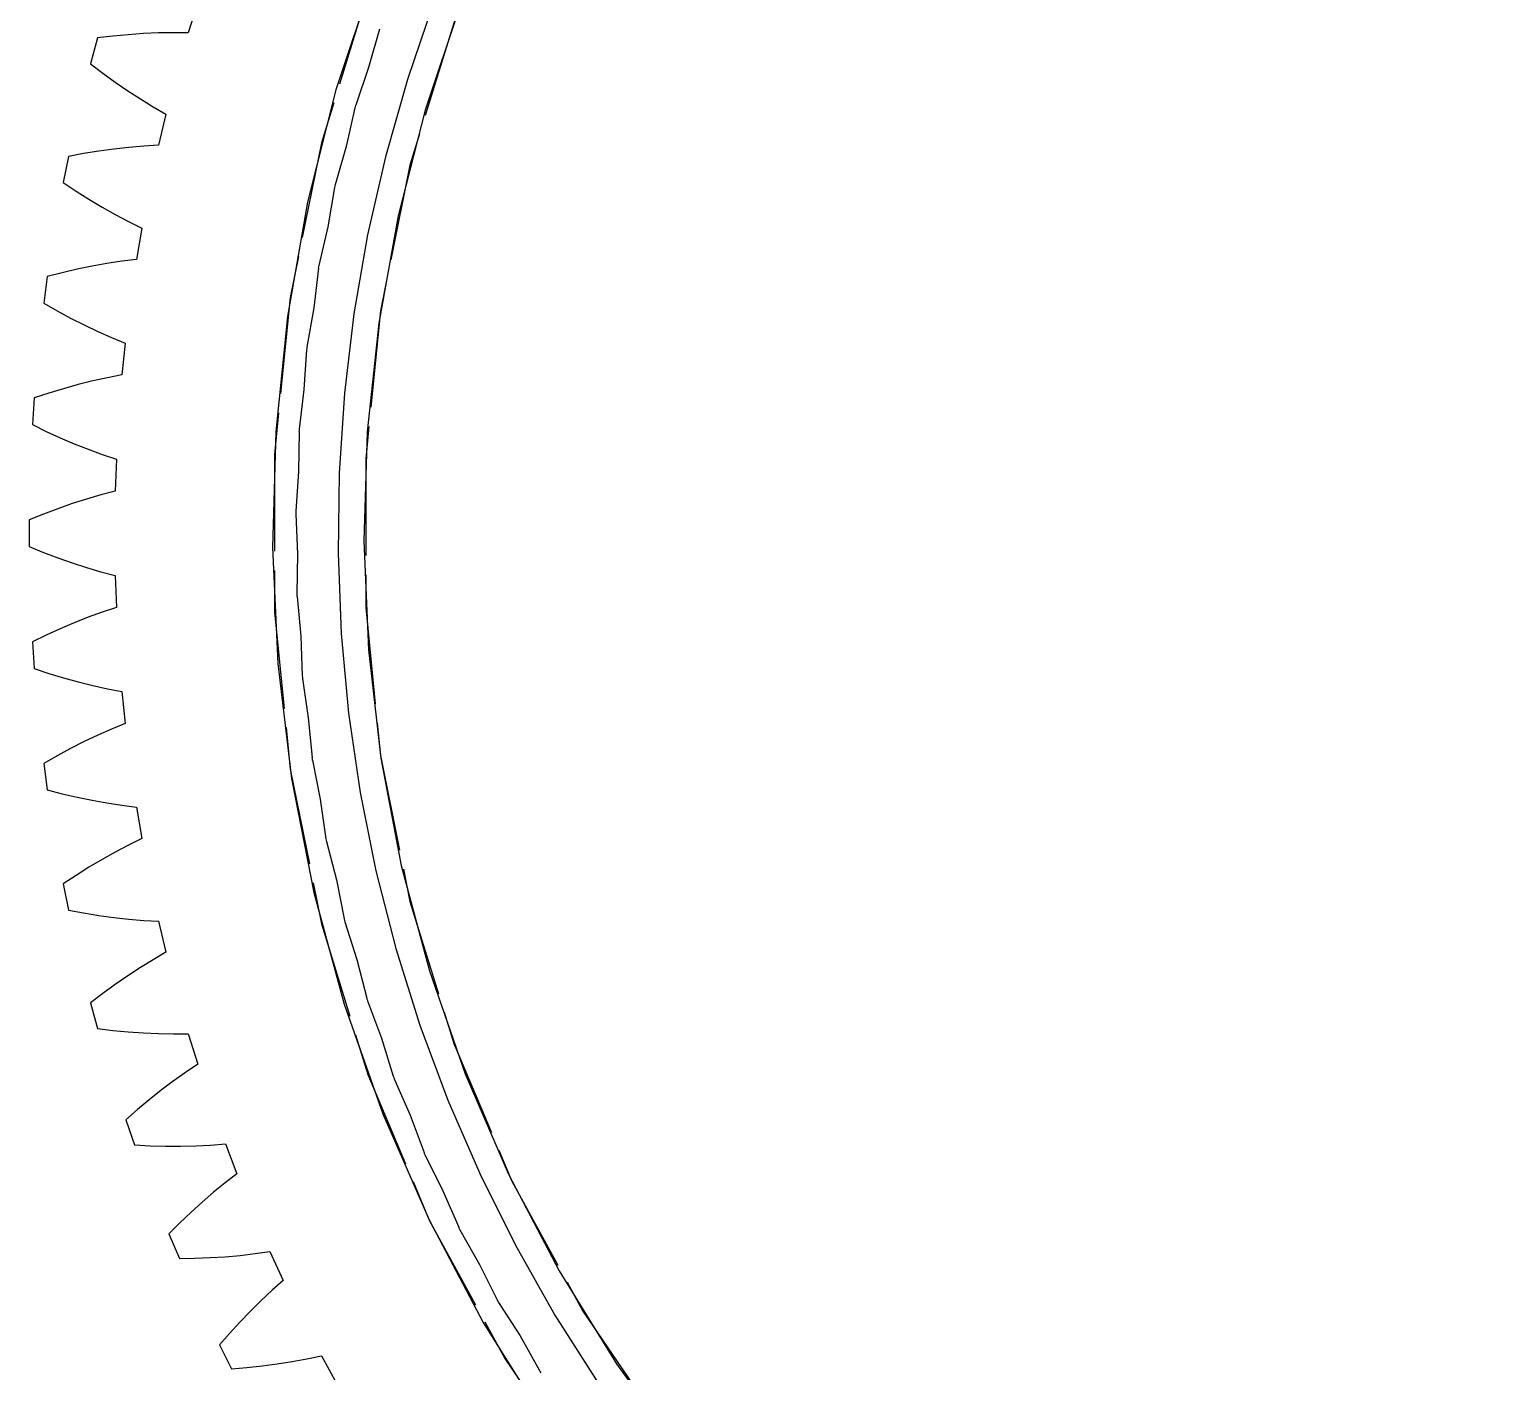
# Model space of a CAD drawing. Header units: millimetres. Extents: x -30 to 157, y -46 to 88.
# Drawn here: x -24 to -4.81, y -11.02 to 6.62 of the extents above; entities that cross this region are included whole.
import ezdxf

# ---------------------------------------------------------------- set-up
doc = ezdxf.new("R2010")
doc.units = ezdxf.units.MM
doc.linetypes.add('DASHED', pattern=[1.524, 1.27, -0.254])
doc.layers.add('HIDDEN', color=8, linetype='DASHED')
doc.layers.add('VISIBLE', color=7, linetype='CONTINUOUS')

msp = doc.modelspace()

# ---------------------------------------------------------------- linework, layer by layer
at = {"layer": 'HIDDEN'}
for points in [[(-4.6289, 20.28052), (-6.62518, 19.71885), (-8.55562, 18.96121), (-10.40103, 18.01512), (-12.14307, 16.88999), (-13.76443, 15.597), (-15.24899, 14.149), (-16.582, 12.56038), (-17.75021, 10.84693), (-18.74201, 9.02568), (-19.54755, 7.11473), (-20.15881, 5.13306), (-20.56973, 3.10039), (-20.77621, 1.0369), (-20.77621, -1.0369), (-20.56973, -3.10039), (-20.15881, -5.13306), (-19.54755, -7.11473), (-18.74201, -9.02568), (-17.75021, -10.84693), (-16.582, -12.56038)], [(-4.36187, 19.1106), (-6.243, 18.58134), (-8.06208, 17.8674), (-9.80103, 16.97589), (-11.44258, 15.91566), (-12.97041, 14.69726), (-14.36933, 13.33279), (-15.62544, 11.83581), (-16.72627, 10.22121), (-17.66085, 8.50502), (-18.41992, 6.7043), (-18.99592, 4.83696), (-19.38313, 2.92154), (-19.5777, 0.97708), (-19.5777, -0.97708), (-19.38313, -2.92154), (-18.99592, -4.83696), (-18.41992, -6.7043), (-17.66085, -8.50502), (-16.72627, -10.22121), (-15.62544, -11.83581)], [(-21.78487, 6.97748), (-21.90923, 6.57656)], [(-18.68916, 6.95792), (-19.03032, 5.9619)], [(-18.68916, 6.95792), (-19.03032, 5.9619)], [(-22.89861, 6.53365), (-23.10021, 6.51001)], [(-22.69812, 6.55256), (-22.89861, 6.53365)], [(-22.49882, 6.56656), (-22.69812, 6.55256)], [(-22.30081, 6.57543), (-22.49882, 6.56656)], [(-22.10424, 6.57888), (-22.30081, 6.57543)], [(-21.90923, 6.57656), (-22.10424, 6.57888)], [(-19.39634, 6.62434), (-19.53944, 6.1214)], [(-19.39634, 6.62434), (-19.53944, 6.1214)], [(-23.10021, 6.51001), (-23.19307, 6.17103)], [(-23.19307, 6.17103), (-23.03166, 6.04795)], [(-23.03166, 6.04795), (-22.86879, 5.9295)], [(-19.53944, 6.1214), (-19.70888, 5.62671)], [(-19.53944, 6.1214), (-19.70888, 5.62671)], [(-19.03032, 5.9619), (-19.31844, 4.94926)], [(-19.03032, 5.9619), (-19.31844, 4.94926)], [(-22.86879, 5.9295), (-22.70444, 5.81589)], [(-22.70444, 5.81589), (-22.5386, 5.70736)], [(-22.5386, 5.70736), (-22.37123, 5.60421)], [(-22.37123, 5.60421), (-22.20226, 5.50683)], [(-19.71891, 5.59146), (-19.83527, 5.08167)], [(-19.71891, 5.59146), (-19.83527, 5.08167)], [(-19.71483, 5.60935), (-19.72074, 5.59209)], [(-19.71483, 5.60935), (-19.72074, 5.59209)], [(-19.71891, 5.59146), (-19.72074, 5.59209)], [(-19.71891, 5.59146), (-19.72074, 5.59209)], [(-19.71077, 5.62714), (-19.71483, 5.60935)], [(-19.71077, 5.62714), (-19.71483, 5.60935)], [(-19.70888, 5.62671), (-19.71077, 5.62714)], [(-19.70888, 5.62671), (-19.71077, 5.62714)], [(-22.20226, 5.50683), (-22.29957, 5.09849)], [(-23.08509, 5.02186), (-23.28388, 4.9896)], [(-22.88717, 5.04914), (-23.08509, 5.02186)], [(-22.6902, 5.07121), (-22.88717, 5.04914)], [(-22.49429, 5.08779), (-22.6902, 5.07121)], [(-22.29957, 5.09849), (-22.49429, 5.08779)], [(-19.83527, 5.08167), (-19.97837, 4.57873)], [(-19.83527, 5.08167), (-19.97837, 4.57873)], [(-23.48345, 4.95255), (-23.55345, 4.60812)], [(-23.28388, 4.9896), (-23.48345, 4.95255)], [(-19.31844, 4.94926), (-19.55272, 3.92283)], [(-19.31844, 4.94926), (-19.55272, 3.92283)], [(-23.55345, 4.60812), (-23.38419, 4.4961)], [(-23.38419, 4.4961), (-23.21377, 4.3888)], [(-19.98652, 4.543), (-20.07581, 4.02777)], [(-19.98652, 4.543), (-20.07581, 4.02777)], [(-19.98339, 4.56108), (-19.98838, 4.54353)], [(-19.98339, 4.56108), (-19.98838, 4.54353)], [(-19.98652, 4.543), (-19.98838, 4.54353)], [(-19.98652, 4.543), (-19.98838, 4.54353)], [(-19.98027, 4.57906), (-19.98339, 4.56108)], [(-19.98027, 4.57906), (-19.98339, 4.56108)], [(-19.97837, 4.57873), (-19.98027, 4.57906)], [(-19.97837, 4.57873), (-19.98027, 4.57906)], [(-23.21377, 4.3888), (-23.0422, 4.28642)], [(-23.0422, 4.28642), (-22.86948, 4.1892)], [(-22.86948, 4.1892), (-22.69559, 4.09746)], [(-22.69559, 4.09746), (-22.5205, 4.01159)], [(-22.5205, 4.01159), (-22.59032, 3.59766)], [(-20.07581, 4.02777), (-20.19217, 3.51798)], [(-20.07581, 4.02777), (-20.19217, 3.51798)], [(-19.55272, 3.92283), (-19.7325, 2.88546)], [(-19.55272, 3.92283), (-19.7325, 2.88546)], [(-23.36896, 3.46873), (-23.56515, 3.42327)], [(-23.17331, 3.50917), (-23.36896, 3.46873)], [(-22.97825, 3.54435), (-23.17331, 3.50917)], [(-22.78389, 3.57398), (-22.97825, 3.54435)], [(-22.59032, 3.59766), (-22.78389, 3.57398)], [(-20.19843, 3.48187), (-20.2604, 2.96265)], [(-20.19843, 3.48187), (-20.2604, 2.96265)], [(-20.19625, 3.50009), (-20.20031, 3.4823)], [(-20.19625, 3.50009), (-20.20031, 3.4823)], [(-20.19843, 3.48187), (-20.20031, 3.4823)], [(-20.19843, 3.48187), (-20.20031, 3.4823)], [(-20.19409, 3.51821), (-20.19625, 3.50009)], [(-20.19409, 3.51821), (-20.19625, 3.50009)], [(-20.19217, 3.51798), (-20.19409, 3.51821)], [(-20.19217, 3.51798), (-20.19409, 3.51821)], [(-23.7618, 3.37297), (-23.80865, 3.02463)], [(-23.56515, 3.42327), (-23.7618, 3.37297)], [(-23.80865, 3.02463), (-23.63227, 2.92417)], [(-23.63227, 2.92417), (-23.45507, 2.82849)], [(-20.2604, 2.96265), (-20.34969, 2.44743)], [(-20.2604, 2.96265), (-20.34969, 2.44743)], [(-19.7325, 2.88546), (-19.85728, 1.84005)], [(-19.7325, 2.88546), (-19.85728, 1.84005)], [(-23.45507, 2.82849), (-23.27705, 2.73779)], [(-23.27705, 2.73779), (-23.09822, 2.65233)], [(-23.09822, 2.65233), (-22.91859, 2.57241)], [(-22.91859, 2.57241), (-22.73815, 2.49843)], [(-22.73815, 2.49843), (-22.78017, 2.08076)], [(-20.35404, 2.41104), (-20.38852, 1.88927)], [(-20.35404, 2.41104), (-20.38852, 1.88927)], [(-20.35283, 2.42935), (-20.35594, 2.41137)], [(-20.35283, 2.42935), (-20.35594, 2.41137)], [(-20.35404, 2.41104), (-20.35594, 2.41137)], [(-20.35404, 2.41104), (-20.35594, 2.41137)], [(-20.35162, 2.44756), (-20.35283, 2.42935)], [(-20.35162, 2.44756), (-20.35283, 2.42935)], [(-20.34969, 2.44743), (-20.35162, 2.44756)], [(-20.34969, 2.44743), (-20.35162, 2.44756)], [(-23.35594, 1.95353), (-23.54846, 1.90011)], [(-23.16368, 2.00166), (-23.35594, 1.95353)], [(-22.97173, 2.0442), (-23.16368, 2.00166)], [(-22.78017, 2.08076), (-22.97173, 2.0442)], [(-23.93403, 1.77832), (-23.9575, 1.42764)], [(-23.74118, 1.84165), (-23.93403, 1.77832)], [(-23.54846, 1.90011), (-23.74118, 1.84165)], [(-20.38852, 1.88927), (-20.4505, 1.37006)], [(-20.38852, 1.88927), (-20.4505, 1.37006)], [(-19.85728, 1.84005), (-19.92672, 0.78951)], [(-19.85728, 1.84005), (-19.92672, 0.78951)], [(-23.9575, 1.42764), (-23.77481, 1.33918)], [(-20.45267, 1.35184), (-20.45483, 1.33372)], [(-20.45267, 1.35184), (-20.45483, 1.33372)], [(-20.45243, 1.37008), (-20.45267, 1.35184)], [(-20.45243, 1.37008), (-20.45267, 1.35184)], [(-20.4505, 1.37006), (-20.45243, 1.37008)], [(-20.4505, 1.37006), (-20.45243, 1.37008)], [(-23.77481, 1.33918), (-23.59161, 1.25554)], [(-23.59161, 1.25554), (-23.40793, 1.17694)], [(-23.40793, 1.17694), (-23.22379, 1.10362)], [(-20.45291, 1.33349), (-20.45982, 0.81063)], [(-20.45291, 1.33349), (-20.45982, 0.81063)], [(-20.45291, 1.33349), (-20.45483, 1.33372)], [(-20.45291, 1.33349), (-20.45483, 1.33372)], [(-23.22379, 1.10362), (-23.03922, 1.03587)], [(-23.03922, 1.03587), (-22.85425, 0.9741)], [(-22.85425, 0.9741), (-22.86828, 0.55457)], [(-20.45982, 0.81063), (-20.4943, 0.28887)], [(-20.45982, 0.81063), (-20.4943, 0.28887)], [(-19.92672, 0.78951), (-19.94061, -0.26323)], [(-19.92672, 0.78951), (-19.94061, -0.26323)], [(-23.43427, 0.38916), (-23.62279, 0.323)], [(-23.24564, 0.45002), (-23.43427, 0.38916)], [(-23.05696, 0.50529), (-23.24564, 0.45002)], [(-22.86828, 0.55457), (-23.05696, 0.50529)], [(-23.81117, 0.2518), (-23.99936, 0.17573)], [(-23.62279, 0.323), (-23.81117, 0.2518)], [(-20.49551, 0.27056), (-20.49672, 0.25235)], [(-20.49551, 0.27056), (-20.49672, 0.25235)], [(-20.49479, 0.25222), (-20.49672, 0.25235)], [(-20.49479, 0.25222), (-20.49672, 0.25235)], [(-20.4943, 0.28887), (-20.49624, 0.28879)], [(-20.4943, 0.28887), (-20.49624, 0.28879)], [(-20.49624, 0.28879), (-20.49551, 0.27056)], [(-20.49624, 0.28879), (-20.49551, 0.27056)], [(-20.49479, 0.25222), (-20.47408, -0.27027)], [(-20.49479, 0.25222), (-20.47408, -0.27027)], [(-23.99936, 0.17573), (-23.99936, -0.17573)], [(-23.99936, -0.17573), (-23.81117, -0.2518)], [(-23.81117, -0.2518), (-23.62279, -0.323)], [(-23.62279, -0.323), (-23.43427, -0.38916)], [(-20.47408, -0.27027), (-20.48099, -0.79313)], [(-20.47408, -0.27027), (-20.48099, -0.79313)], [(-19.94061, -0.26323), (-19.89893, -1.31524)], [(-19.94061, -0.26323), (-19.89893, -1.31524)], [(-23.43427, -0.38916), (-23.24564, -0.45002)], [(-23.24564, -0.45002), (-23.05696, -0.50529)], [(-23.05696, -0.50529), (-22.86828, -0.55457)], [(-22.86828, -0.55457), (-22.85425, -0.9741)], [(-20.48099, -0.79313), (-20.48291, -0.79331)], [(-20.48099, -0.79313), (-20.48291, -0.79331)], [(-20.48291, -0.79331), (-20.48123, -0.81148)], [(-20.48291, -0.79331), (-20.48123, -0.81148)], [(-20.48123, -0.81148), (-20.48147, -0.82973)], [(-20.48123, -0.81148), (-20.48147, -0.82973)], [(-20.47954, -0.82975), (-20.48147, -0.82973)], [(-20.47954, -0.82975), (-20.48147, -0.82973)], [(-20.47954, -0.82975), (-20.43129, -1.35042)], [(-20.47954, -0.82975), (-20.43129, -1.35042)], [(-23.22379, -1.10362), (-23.40793, -1.17694)], [(-23.03922, -1.03587), (-23.22379, -1.10362)], [(-22.85425, -0.9741), (-23.03922, -1.03587)], [(-23.77481, -1.33918), (-23.9575, -1.42764)], [(-23.59161, -1.25554), (-23.77481, -1.33918)], [(-23.40793, -1.17694), (-23.59161, -1.25554)], [(-19.89893, -1.31524), (-19.80179, -2.36358)], [(-19.89893, -1.31524), (-19.80179, -2.36358)], [(-23.9575, -1.42764), (-23.93403, -1.77832)], [(-20.43129, -1.35042), (-20.41059, -1.87292)], [(-20.43129, -1.35042), (-20.41059, -1.87292)], [(-23.93403, -1.77832), (-23.74118, -1.84165)], [(-23.74118, -1.84165), (-23.54846, -1.90011)], [(-23.54846, -1.90011), (-23.35594, -1.95353)], [(-20.41059, -1.87292), (-20.4125, -1.8732)], [(-20.41059, -1.87292), (-20.4125, -1.8732)], [(-20.4125, -1.8732), (-20.40986, -1.89125)], [(-20.4125, -1.8732), (-20.40986, -1.89125)], [(-20.40986, -1.89125), (-20.40914, -1.90949)], [(-20.40986, -1.89125), (-20.40914, -1.90949)], [(-20.40721, -1.90941), (-20.40914, -1.90949)], [(-20.40721, -1.90941), (-20.40914, -1.90949)], [(-20.40721, -1.90941), (-20.33155, -2.42681)], [(-20.40721, -1.90941), (-20.33155, -2.42681)], [(-23.35594, -1.95353), (-23.16368, -2.00166)], [(-23.16368, -2.00166), (-22.97173, -2.0442)], [(-22.97173, -2.0442), (-22.78017, -2.08076)], [(-22.78017, -2.08076), (-22.73815, -2.49843)], [(-20.33155, -2.42681), (-20.2833, -2.94748)], [(-20.33155, -2.42681), (-20.2833, -2.94748)], [(-19.80179, -2.36358), (-19.64945, -3.40533)], [(-19.80179, -2.36358), (-19.64945, -3.40533)], [(-23.09822, -2.65233), (-23.27705, -2.73779)], [(-22.91859, -2.57241), (-23.09822, -2.65233)], [(-22.73815, -2.49843), (-22.91859, -2.57241)], [(-23.45507, -2.82849), (-23.63227, -2.92417)], [(-23.27705, -2.73779), (-23.45507, -2.82849)], [(-23.63227, -2.92417), (-23.80865, -3.02463)], [(-23.80865, -3.02463), (-23.7618, -3.37297)], [(-20.2833, -2.94748), (-20.2852, -2.94786)], [(-20.2833, -2.94748), (-20.2852, -2.94786)], [(-20.2852, -2.94786), (-20.28161, -2.96575)], [(-20.2852, -2.94786), (-20.28161, -2.96575)], [(-20.28161, -2.96575), (-20.27992, -2.98392)], [(-20.28161, -2.96575), (-20.27992, -2.98392)], [(-20.278, -2.98375), (-20.27992, -2.98392)], [(-20.278, -2.98375), (-20.27992, -2.98392)], [(-20.278, -2.98375), (-20.17514, -3.49643)], [(-20.278, -2.98375), (-20.17514, -3.49643)], [(-23.7618, -3.37297), (-23.56515, -3.42327)], [(-23.56515, -3.42327), (-23.36896, -3.46873)], [(-19.64945, -3.40533), (-19.44235, -4.43759)], [(-19.64945, -3.40533), (-19.44235, -4.43759)], [(-23.36896, -3.46873), (-23.17331, -3.50917)], [(-23.17331, -3.50917), (-22.97825, -3.54435)], [(-22.97825, -3.54435), (-22.78389, -3.57398)], [(-22.78389, -3.57398), (-22.59032, -3.59766)], [(-22.59032, -3.59766), (-22.5205, -4.01159)], [(-20.17514, -3.49643), (-20.09948, -4.01383)], [(-20.17514, -3.49643), (-20.09948, -4.01383)], [(-22.5205, -4.01159), (-22.69559, -4.09746)], [(-20.09948, -4.01383), (-20.10135, -4.01431)], [(-20.09948, -4.01383), (-20.10135, -4.01431)], [(-20.10135, -4.01431), (-20.09682, -4.03199)], [(-20.10135, -4.01431), (-20.09682, -4.03199)], [(-22.86948, -4.1892), (-23.0422, -4.28642)], [(-22.69559, -4.09746), (-22.86948, -4.1892)], [(-20.09682, -4.03199), (-20.09418, -4.05005)], [(-20.09682, -4.03199), (-20.09418, -4.05005)], [(-20.09227, -4.04977), (-20.09418, -4.05005)], [(-20.09227, -4.04977), (-20.09418, -4.05005)], [(-20.09227, -4.04977), (-19.9625, -4.55631)], [(-20.09227, -4.04977), (-19.9625, -4.55631)], [(-23.21377, -4.3888), (-23.38419, -4.4961)], [(-23.0422, -4.28642), (-23.21377, -4.3888)], [(-23.38419, -4.4961), (-23.55345, -4.60812)], [(-19.9625, -4.55631), (-19.85964, -5.069)], [(-19.9625, -4.55631), (-19.85964, -5.069)], [(-19.44235, -4.43759), (-19.18106, -5.45748)], [(-19.44235, -4.43759), (-19.18106, -5.45748)], [(-23.55345, -4.60812), (-23.48345, -4.95255)], [(-23.48345, -4.95255), (-23.28388, -4.9896)], [(-23.28388, -4.9896), (-23.08509, -5.02186)], [(-23.08509, -5.02186), (-22.88717, -5.04914)], [(-22.88717, -5.04914), (-22.6902, -5.07121)], [(-22.6902, -5.07121), (-22.49429, -5.08779)], [(-22.49429, -5.08779), (-22.29957, -5.09849)], [(-22.29957, -5.09849), (-22.20226, -5.50683)], [(-19.85964, -5.069), (-19.86148, -5.06957)], [(-19.85964, -5.069), (-19.86148, -5.06957)], [(-19.86148, -5.06957), (-19.85603, -5.08699)], [(-19.86148, -5.06957), (-19.85603, -5.08699)], [(-19.85603, -5.08699), (-19.85244, -5.10488)], [(-19.85603, -5.08699), (-19.85244, -5.10488)], [(-19.85054, -5.1045), (-19.85244, -5.10488)], [(-19.85054, -5.1045), (-19.85244, -5.10488)], [(-19.85054, -5.1045), (-19.69422, -5.60349)], [(-19.85054, -5.1045), (-19.69422, -5.60349)], [(-22.20226, -5.50683), (-22.37123, -5.60421)], [(-19.18106, -5.45748), (-18.86631, -6.46216)], [(-19.18106, -5.45748), (-18.86631, -6.46216)], [(-22.5386, -5.70736), (-22.70444, -5.81589)], [(-22.37123, -5.60421), (-22.5386, -5.70736)], [(-19.69422, -5.60349), (-19.56444, -6.11003)], [(-19.69422, -5.60349), (-19.56444, -6.11003)], [(-22.86879, -5.9295), (-23.03166, -6.04795)], [(-22.70444, -5.81589), (-22.86879, -5.9295)], [(-23.03166, -6.04795), (-23.19307, -6.17103)], [(-19.56444, -6.11003), (-19.56625, -6.11071)], [(-19.56444, -6.11003), (-19.56625, -6.11071)], [(-19.56625, -6.11071), (-19.55989, -6.12781)], [(-19.56625, -6.11071), (-19.55989, -6.12781)], [(-19.55989, -6.12781), (-19.55536, -6.14548)], [(-19.55989, -6.12781), (-19.55536, -6.14548)], [(-23.19307, -6.17103), (-23.10021, -6.51001)], [(-19.55349, -6.145), (-19.55536, -6.14548)], [(-19.55349, -6.145), (-19.55536, -6.14548)], [(-19.55349, -6.145), (-19.37104, -6.63505)], [(-19.55349, -6.145), (-19.37104, -6.63505)], [(-23.10021, -6.51001), (-22.89861, -6.53365)], [(-18.86631, -6.46216), (-18.49898, -7.44884)], [(-18.86631, -6.46216), (-18.49898, -7.44884)], [(-22.89861, -6.53365), (-22.69812, -6.55256)], [(-22.69812, -6.55256), (-22.49882, -6.56656)], [(-22.49882, -6.56656), (-22.30081, -6.57543)], [(-22.30081, -6.57543), (-22.10424, -6.57888)], [(-22.10424, -6.57888), (-21.90923, -6.57656)], [(-21.90923, -6.57656), (-21.78487, -6.97748)], [(-19.37104, -6.63505), (-19.21472, -7.13404)], [(-19.37104, -6.63505), (-19.21472, -7.13404)], [(-21.94695, -7.08592), (-22.10706, -7.20002)], [(-21.78487, -6.97748), (-21.94695, -7.08592)], [(-22.10706, -7.20002), (-22.26528, -7.31939)], [(-19.21472, -7.13404), (-19.21649, -7.13481)], [(-19.21472, -7.13404), (-19.21649, -7.13481)], [(-19.21649, -7.13481), (-19.20923, -7.15155)], [(-19.21649, -7.13481), (-19.20923, -7.15155)], [(-19.20923, -7.15155), (-19.20378, -7.16896)], [(-19.20923, -7.15155), (-19.20378, -7.16896)], [(-19.20193, -7.16838), (-19.20378, -7.16896)], [(-19.20193, -7.16838), (-19.20378, -7.16896)], [(-19.20193, -7.16838), (-18.99388, -7.64811)], [(-19.20193, -7.16838), (-18.99388, -7.64811)], [(-22.42167, -7.44373), (-22.57627, -7.57279)], [(-22.26528, -7.31939), (-22.42167, -7.44373)], [(-18.49898, -7.44884), (-18.08008, -8.41474)], [(-18.49898, -7.44884), (-18.08008, -8.41474)], [(-22.57627, -7.57279), (-22.7291, -7.70637)], [(-18.99388, -7.64811), (-18.81144, -8.13816)], [(-18.99388, -7.64811), (-18.81144, -8.13816)], [(-22.7291, -7.70637), (-22.61381, -8.0384)], [(-22.61381, -8.0384), (-22.41108, -8.04852)], [(-22.41108, -8.04852), (-22.20977, -8.054)], [(-22.20977, -8.054), (-22.00998, -8.05465)], [(-22.00998, -8.05465), (-21.81182, -8.05027)], [(-21.81182, -8.05027), (-21.61545, -8.04059)], [(-21.61545, -8.04059), (-21.42104, -8.02524)], [(-21.42104, -8.02524), (-21.27017, -8.41697)], [(-18.81144, -8.13816), (-18.81317, -8.13902)], [(-18.81144, -8.13816), (-18.81317, -8.13902)], [(-18.81317, -8.13902), (-18.80504, -8.15535)], [(-18.81317, -8.13902), (-18.80504, -8.15535)], [(-18.80504, -8.15535), (-18.79867, -8.17246)], [(-18.80504, -8.15535), (-18.79867, -8.17246)], [(-18.79686, -8.17178), (-18.79867, -8.17246)], [(-18.79686, -8.17178), (-18.79867, -8.17246)], [(-18.79686, -8.17178), (-18.56378, -8.63986)], [(-18.79686, -8.17178), (-18.56378, -8.63986)], [(-21.27017, -8.41697), (-21.42465, -8.53599)], [(-18.08008, -8.41474), (-17.61079, -9.3572)], [(-18.08008, -8.41474), (-17.61079, -9.3572)], [(-21.42465, -8.53599), (-21.57678, -8.66054)], [(-21.72668, -8.79021), (-21.87442, -8.92471)], [(-21.57678, -8.66054), (-21.72668, -8.79021)], [(-18.56378, -8.63986), (-18.35573, -9.1196)], [(-18.56378, -8.63986), (-18.35573, -9.1196)], [(-21.87442, -8.92471), (-22.02005, -9.06381)], [(-22.02005, -9.06381), (-22.16361, -9.2073)], [(-22.16361, -9.2073), (-22.0264, -9.53088)], [(-18.35573, -9.1196), (-18.35741, -9.12055)], [(-18.35573, -9.1196), (-18.35741, -9.12055)], [(-18.35741, -9.12055), (-18.34843, -9.13643)], [(-18.35741, -9.12055), (-18.34843, -9.13643)], [(-18.34843, -9.13643), (-18.34117, -9.15317)], [(-18.34843, -9.13643), (-18.34117, -9.15317)], [(-18.33939, -9.1524), (-18.34117, -9.15317)], [(-18.33939, -9.1524), (-18.34117, -9.15317)], [(-18.33939, -9.1524), (-18.08194, -9.60753)], [(-18.33939, -9.1524), (-18.08194, -9.60753)], [(-17.61079, -9.3572), (-17.09242, -10.27358)], [(-17.61079, -9.3572), (-17.09242, -10.27358)], [(-22.0264, -9.53088), (-21.82345, -9.52744)], [(-21.82345, -9.52744), (-21.62222, -9.51946)], [(-21.62222, -9.51946), (-21.42283, -9.50677)], [(-21.42283, -9.50677), (-21.22542, -9.48917)], [(-21.22542, -9.48917), (-21.03013, -9.46639)], [(-21.03013, -9.46639), (-20.83718, -9.43809)], [(-20.83718, -9.43809), (-20.66048, -9.81886)], [(-18.08194, -9.60753), (-17.84886, -10.07562)], [(-18.08194, -9.60753), (-17.84886, -10.07562)], [(-20.80667, -9.94794), (-20.95014, -10.08237)], [(-20.66048, -9.81886), (-20.80667, -9.94794)], [(-20.95014, -10.08237), (-21.09104, -10.22176)], [(-17.84886, -10.07562), (-17.85049, -10.07666)], [(-17.84886, -10.07562), (-17.85049, -10.07666)], [(-17.85049, -10.07666), (-17.84068, -10.09204)], [(-17.85049, -10.07666), (-17.84068, -10.09204)], [(-17.84068, -10.09204), (-17.83255, -10.10838)], [(-17.84068, -10.09204), (-17.83255, -10.10838)], [(-17.83082, -10.10752), (-17.83255, -10.10838)], [(-17.83082, -10.10752), (-17.83255, -10.10838)], [(-17.83082, -10.10752), (-17.5497, -10.54843)], [(-17.83082, -10.10752), (-17.5497, -10.54843)], [(-21.09104, -10.22176), (-21.22947, -10.36583)], [(-17.09242, -10.27358), (-16.52641, -11.16132)], [(-17.09242, -10.27358), (-16.52641, -11.16132)], [(-21.36548, -10.51434), (-21.49914, -10.66711)], [(-21.22947, -10.36583), (-21.36548, -10.51434)], [(-17.5497, -10.54843), (-17.29224, -11.00356)], [(-17.5497, -10.54843), (-17.29224, -11.00356)], [(-21.49914, -10.66711), (-21.34062, -10.9808)], [(-20.93811, -10.94241), (-20.74001, -10.91643)], [(-20.74001, -10.91643), (-20.54421, -10.88568)], [(-20.54421, -10.88568), (-20.35088, -10.84991)], [(-20.35088, -10.84991), (-20.16025, -10.80878)], [(-20.16025, -10.80878), (-19.95852, -11.17691)], [(-21.34062, -10.9808), (-21.13835, -10.96381)], [(-21.13835, -10.96381), (-20.93811, -10.94241)], [(-17.29224, -11.00356), (-17.29382, -11.00468)], [(-17.29224, -11.00356), (-17.29382, -11.00468)], [(-17.29382, -11.00468), (-17.28321, -11.01953)], [(-17.29382, -11.00468), (-17.28321, -11.01953)], [(-17.28321, -11.01953), (-17.27422, -11.03541)], [(-17.28321, -11.01953), (-17.27422, -11.03541)]]:
    msp.add_lwpolyline(points, dxfattribs=at)
at = {"layer": 'VISIBLE'}
for points in [[(-19.48844, 7.27507), (-19.96873, 5.82888), (-20.34186, 4.35141), (-20.60583, 2.85059), (-20.75922, 1.33448), (-20.80121, -0.1888), (-20.73158, -1.71106), (-20.55069, -3.22414), (-20.25952, -4.71992), (-19.85964, -6.19037), (-19.35318, -7.6276), (-18.74287, -9.0239), (-18.03198, -10.37178), (-17.22432, -11.66399)], [(-21.78487, 6.97748), (-21.90923, 6.57656)], [(-18.33965, 6.92087), (-18.79656, 5.56149), (-19.15287, 4.17235), (-19.40666, 2.76088), (-19.55658, 1.33462), (-19.60182, -0.09877), (-19.54214, -1.53164), (-19.37786, -2.95631), (-19.10985, -4.36515), (-18.73956, -5.75063), (-18.26897, -7.10533), (-17.70059, -8.422), (-17.03747, -9.69359), (-16.28315, -10.9133), (-15.44168, -12.07459)], [(-22.89861, 6.53365), (-23.10021, 6.51001)], [(-22.69812, 6.55256), (-22.89861, 6.53365)], [(-22.49882, 6.56656), (-22.69812, 6.55256)], [(-22.30081, 6.57543), (-22.49882, 6.56656)], [(-22.10424, 6.57888), (-22.30081, 6.57543)], [(-21.90923, 6.57656), (-22.10424, 6.57888)], [(-23.10021, 6.51001), (-23.19307, 6.17103)], [(-23.19307, 6.17103), (-23.03166, 6.04795)], [(-23.03166, 6.04795), (-22.86879, 5.9295)], [(-22.86879, 5.9295), (-22.70444, 5.81589)], [(-22.70444, 5.81589), (-22.5386, 5.70736)], [(-22.5386, 5.70736), (-22.37123, 5.60421)], [(-22.37123, 5.60421), (-22.20226, 5.50683)], [(-22.20226, 5.50683), (-22.29957, 5.09849)], [(-23.08509, 5.02186), (-23.28388, 4.9896)], [(-22.88717, 5.04914), (-23.08509, 5.02186)], [(-22.6902, 5.07121), (-22.88717, 5.04914)], [(-22.49429, 5.08779), (-22.6902, 5.07121)], [(-22.29957, 5.09849), (-22.49429, 5.08779)], [(-23.48345, 4.95255), (-23.55345, 4.60812)], [(-23.28388, 4.9896), (-23.48345, 4.95255)], [(-23.55345, 4.60812), (-23.38419, 4.4961)], [(-23.38419, 4.4961), (-23.21377, 4.3888)], [(-23.21377, 4.3888), (-23.0422, 4.28642)], [(-23.0422, 4.28642), (-22.86948, 4.1892)], [(-22.86948, 4.1892), (-22.69559, 4.09746)], [(-22.69559, 4.09746), (-22.5205, 4.01159)], [(-22.5205, 4.01159), (-22.59032, 3.59766)], [(-23.36896, 3.46873), (-23.56515, 3.42327)], [(-23.17331, 3.50917), (-23.36896, 3.46873)], [(-22.97825, 3.54435), (-23.17331, 3.50917)], [(-22.78389, 3.57398), (-22.97825, 3.54435)], [(-22.59032, 3.59766), (-22.78389, 3.57398)], [(-23.7618, 3.37297), (-23.80865, 3.02463)], [(-23.56515, 3.42327), (-23.7618, 3.37297)], [(-23.80865, 3.02463), (-23.63227, 2.92417)], [(-23.63227, 2.92417), (-23.45507, 2.82849)], [(-23.45507, 2.82849), (-23.27705, 2.73779)], [(-23.27705, 2.73779), (-23.09822, 2.65233)], [(-23.09822, 2.65233), (-22.91859, 2.57241)], [(-22.91859, 2.57241), (-22.73815, 2.49843)], [(-22.73815, 2.49843), (-22.78017, 2.08076)], [(-23.35594, 1.95353), (-23.54846, 1.90011)], [(-23.16368, 2.00166), (-23.35594, 1.95353)], [(-22.97173, 2.0442), (-23.16368, 2.00166)], [(-22.78017, 2.08076), (-22.97173, 2.0442)], [(-23.93403, 1.77832), (-23.9575, 1.42764)], [(-23.74118, 1.84165), (-23.93403, 1.77832)], [(-23.54846, 1.90011), (-23.74118, 1.84165)], [(-23.9575, 1.42764), (-23.77481, 1.33918)], [(-23.77481, 1.33918), (-23.59161, 1.25554)], [(-23.59161, 1.25554), (-23.40793, 1.17694)], [(-23.40793, 1.17694), (-23.22379, 1.10362)], [(-23.22379, 1.10362), (-23.03922, 1.03587)], [(-23.03922, 1.03587), (-22.85425, 0.9741)], [(-22.85425, 0.9741), (-22.86828, 0.55457)], [(-23.43427, 0.38916), (-23.62279, 0.323)], [(-23.24564, 0.45002), (-23.43427, 0.38916)], [(-23.05696, 0.50529), (-23.24564, 0.45002)], [(-22.86828, 0.55457), (-23.05696, 0.50529)], [(-23.81117, 0.2518), (-23.99936, 0.17573)], [(-23.62279, 0.323), (-23.81117, 0.2518)], [(-23.99936, 0.17573), (-23.99936, -0.17573)], [(-23.99936, -0.17573), (-23.81117, -0.2518)], [(-23.81117, -0.2518), (-23.62279, -0.323)], [(-23.62279, -0.323), (-23.43427, -0.38916)], [(-23.43427, -0.38916), (-23.24564, -0.45002)], [(-23.24564, -0.45002), (-23.05696, -0.50529)], [(-23.05696, -0.50529), (-22.86828, -0.55457)], [(-22.86828, -0.55457), (-22.85425, -0.9741)], [(-23.22379, -1.10362), (-23.40793, -1.17694)], [(-23.03922, -1.03587), (-23.22379, -1.10362)], [(-22.85425, -0.9741), (-23.03922, -1.03587)], [(-23.77481, -1.33918), (-23.9575, -1.42764)], [(-23.59161, -1.25554), (-23.77481, -1.33918)], [(-23.40793, -1.17694), (-23.59161, -1.25554)], [(-23.9575, -1.42764), (-23.93403, -1.77832)], [(-23.93403, -1.77832), (-23.74118, -1.84165)], [(-23.74118, -1.84165), (-23.54846, -1.90011)], [(-23.54846, -1.90011), (-23.35594, -1.95353)], [(-23.35594, -1.95353), (-23.16368, -2.00166)], [(-23.16368, -2.00166), (-22.97173, -2.0442)], [(-22.97173, -2.0442), (-22.78017, -2.08076)], [(-22.78017, -2.08076), (-22.73815, -2.49843)], [(-23.09822, -2.65233), (-23.27705, -2.73779)], [(-22.91859, -2.57241), (-23.09822, -2.65233)], [(-22.73815, -2.49843), (-22.91859, -2.57241)], [(-23.45507, -2.82849), (-23.63227, -2.92417)], [(-23.27705, -2.73779), (-23.45507, -2.82849)], [(-23.63227, -2.92417), (-23.80865, -3.02463)], [(-23.80865, -3.02463), (-23.7618, -3.37297)], [(-23.7618, -3.37297), (-23.56515, -3.42327)], [(-23.56515, -3.42327), (-23.36896, -3.46873)], [(-23.36896, -3.46873), (-23.17331, -3.50917)], [(-23.17331, -3.50917), (-22.97825, -3.54435)], [(-22.97825, -3.54435), (-22.78389, -3.57398)], [(-22.78389, -3.57398), (-22.59032, -3.59766)], [(-22.59032, -3.59766), (-22.5205, -4.01159)], [(-22.5205, -4.01159), (-22.69559, -4.09746)], [(-22.86948, -4.1892), (-23.0422, -4.28642)], [(-22.69559, -4.09746), (-22.86948, -4.1892)], [(-23.21377, -4.3888), (-23.38419, -4.4961)], [(-23.0422, -4.28642), (-23.21377, -4.3888)], [(-23.38419, -4.4961), (-23.55345, -4.60812)], [(-23.55345, -4.60812), (-23.48345, -4.95255)], [(-23.48345, -4.95255), (-23.28388, -4.9896)], [(-23.28388, -4.9896), (-23.08509, -5.02186)], [(-23.08509, -5.02186), (-22.88717, -5.04914)], [(-22.88717, -5.04914), (-22.6902, -5.07121)], [(-22.6902, -5.07121), (-22.49429, -5.08779)], [(-22.49429, -5.08779), (-22.29957, -5.09849)], [(-22.29957, -5.09849), (-22.20226, -5.50683)], [(-22.20226, -5.50683), (-22.37123, -5.60421)], [(-22.5386, -5.70736), (-22.70444, -5.81589)], [(-22.37123, -5.60421), (-22.5386, -5.70736)], [(-22.86879, -5.9295), (-23.03166, -6.04795)], [(-22.70444, -5.81589), (-22.86879, -5.9295)], [(-23.03166, -6.04795), (-23.19307, -6.17103)], [(-23.19307, -6.17103), (-23.10021, -6.51001)], [(-23.10021, -6.51001), (-22.89861, -6.53365)], [(-22.89861, -6.53365), (-22.69812, -6.55256)], [(-22.69812, -6.55256), (-22.49882, -6.56656)], [(-22.49882, -6.56656), (-22.30081, -6.57543)], [(-22.30081, -6.57543), (-22.10424, -6.57888)], [(-22.10424, -6.57888), (-21.90923, -6.57656)], [(-21.90923, -6.57656), (-21.78487, -6.97748)], [(-21.94695, -7.08592), (-22.10706, -7.20002)], [(-21.78487, -6.97748), (-21.94695, -7.08592)], [(-22.10706, -7.20002), (-22.26528, -7.31939)], [(-22.42167, -7.44373), (-22.57627, -7.57279)], [(-22.26528, -7.31939), (-22.42167, -7.44373)], [(-22.57627, -7.57279), (-22.7291, -7.70637)], [(-22.7291, -7.70637), (-22.61381, -8.0384)], [(-22.61381, -8.0384), (-22.41108, -8.04852)], [(-22.41108, -8.04852), (-22.20977, -8.054)], [(-22.20977, -8.054), (-22.00998, -8.05465)], [(-22.00998, -8.05465), (-21.81182, -8.05027)], [(-21.81182, -8.05027), (-21.61545, -8.04059)], [(-21.61545, -8.04059), (-21.42104, -8.02524)], [(-21.42104, -8.02524), (-21.27017, -8.41697)], [(-21.27017, -8.41697), (-21.42465, -8.53599)], [(-21.42465, -8.53599), (-21.57678, -8.66054)], [(-21.72668, -8.79021), (-21.87442, -8.92471)], [(-21.57678, -8.66054), (-21.72668, -8.79021)], [(-21.87442, -8.92471), (-22.02005, -9.06381)], [(-22.02005, -9.06381), (-22.16361, -9.2073)], [(-22.16361, -9.2073), (-22.0264, -9.53088)], [(-22.0264, -9.53088), (-21.82345, -9.52744)], [(-21.82345, -9.52744), (-21.62222, -9.51946)], [(-21.62222, -9.51946), (-21.42283, -9.50677)], [(-21.42283, -9.50677), (-21.22542, -9.48917)], [(-21.22542, -9.48917), (-21.03013, -9.46639)], [(-21.03013, -9.46639), (-20.83718, -9.43809)], [(-20.83718, -9.43809), (-20.66048, -9.81886)], [(-20.80667, -9.94794), (-20.95014, -10.08237)], [(-20.66048, -9.81886), (-20.80667, -9.94794)], [(-20.95014, -10.08237), (-21.09104, -10.22176)], [(-21.09104, -10.22176), (-21.22947, -10.36583)], [(-21.36548, -10.51434), (-21.49914, -10.66711)], [(-21.22947, -10.36583), (-21.36548, -10.51434)], [(-21.49914, -10.66711), (-21.34062, -10.9808)], [(-20.93811, -10.94241), (-20.74001, -10.91643)], [(-20.74001, -10.91643), (-20.54421, -10.88568)], [(-20.54421, -10.88568), (-20.35088, -10.84991)], [(-20.35088, -10.84991), (-20.16025, -10.80878)], [(-20.16025, -10.80878), (-19.95852, -11.17691)], [(-21.34062, -10.9808), (-21.13835, -10.96381)], [(-21.13835, -10.96381), (-20.93811, -10.94241)]]:
    msp.add_lwpolyline(points, dxfattribs=at)

doc.saveas('drawing.dxf')
